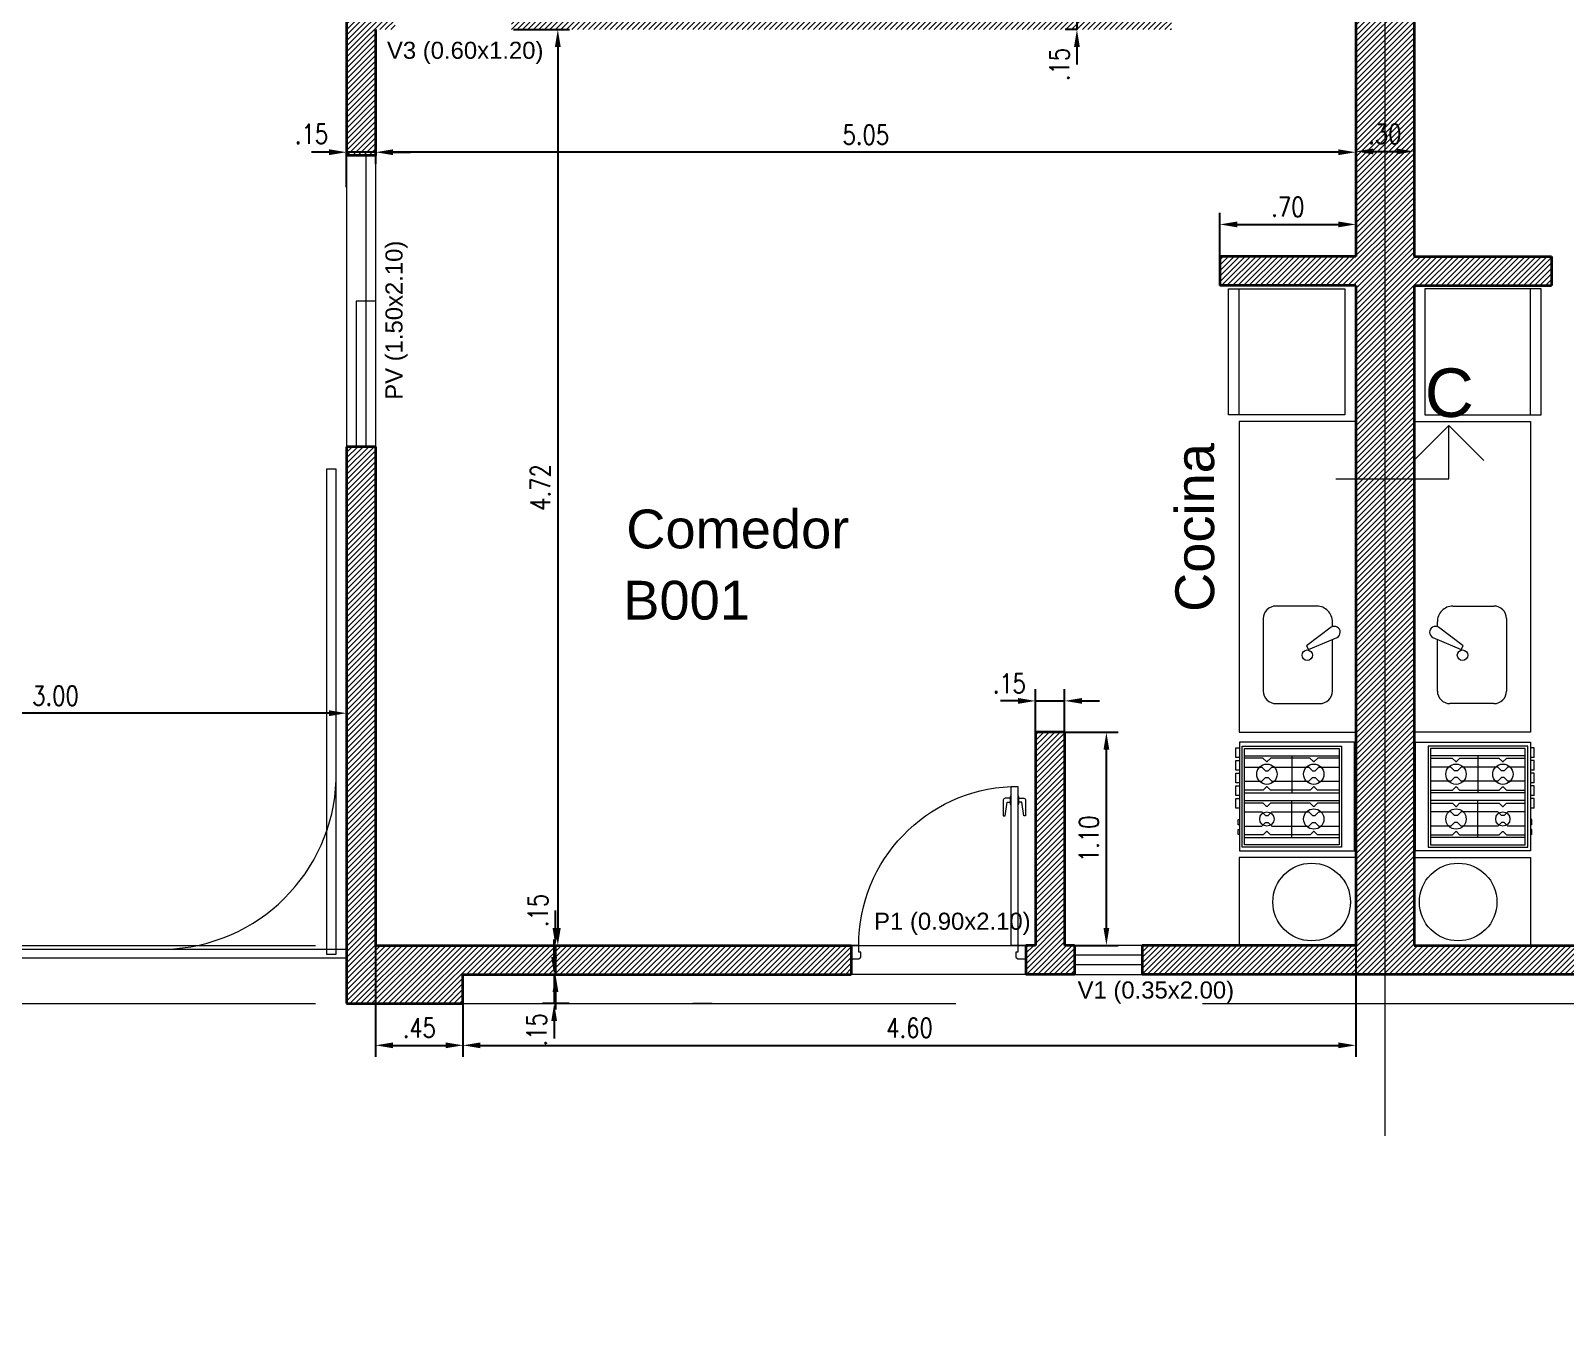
# Model space of a CAD drawing. Header units: millimetres. Extents: x 2761 to 2943, y 1816 to 1962.
# Drawn here: x 2774.27 to 2782.18, y 1930.8 to 1937.53 of the extents above; entities that cross this region are included whole.
import ezdxf

# ---------------------------------------------------------------- set-up
doc = ezdxf.new("R2010")
doc.units = ezdxf.units.MM
doc.linetypes.add('DASHDOT', pattern=[25.4, 12.7, -6.35, 0, -6.35])
doc.linetypes.add('DASHED', pattern=[19.05, 12.7, -6.35])
doc.layers.get('Defpoints').update_dxf_attribs({"lineweight": 5})
for name, color, linetype, lineweight in [('Aberturas', 1, 'Continuous', 18), ('Artefacctos', 3, 'Continuous', 20), ('Cotas', 1, 'Continuous', 15), ('Detalles', 3, 'Continuous', 15), ('Ejes', 3, 'DASHDOT', 13), ('Muros', 6, 'Continuous', 50), ('Proyecciones', 1, 'DASHED', 0), ('Rayado', 7, 'Continuous', 15), ('Textos', 3, 'Continuous', 9)]:
    doc.layers.add(name, color=color, linetype=linetype, lineweight=lineweight)
doc.styles.add('cotas', font='romans.shx', dxfattribs={"width": 0.8})
doc.styles.get("Standard").update_dxf_attribs({"font": 'arial.ttf'})
doc.dimstyles.new('Esc 1-50', dxfattribs={"dimtxt": 0.1, "dimasz": 0.09, "dimexe": 0.06, "dimexo": 0, "dimgap": 0.04, "dimtad": 1, "dimzin": 4, "dimdsep": 46, "dimtxsty": 'cotas', "dimcen": 2.5, "dimclrd": 7, "dimclre": 7, "dimclrt": 256, "dimaunit": 1, "dimadec": 0, "dimazin": 0, "dimtfac": 1, "dimtmove": 1, "dimatfit": 3, "dimfxl": 1, "dimarcsym": 0})

# ---------------------------------------------------------------- blocks, each defined once
blk = doc.blocks.new('*D181')
at = {"layer": 'Cotas', "color": 7, "lineweight": -2}
for p, q in [((2781.1, 1937.5264), (2781.1, 1936.8462)), ((2776.05, 1937.0599), (2776.05, 1936.8462)), ((2781.01, 1936.9062), (2776.14, 1936.9062))]:
    blk.add_line(p, q, dxfattribs=at)
at = {"layer": 'Cotas', "color": 7}
for points in [[(2776.14, 1936.9212), (2776.14, 1936.8912), (2776.05, 1936.9062)], [(2781.01, 1936.9212), (2781.01, 1936.8912), (2781.1, 1936.9062)]]:
    blk.add_solid(points, dxfattribs=at)
at = {"layer": 'Defpoints', "color": 0}
for p in [(2781.1, 1937.5264), (2776.05, 1937.0599), (2776.05, 1936.9062)]:
    blk.add_point(p, dxfattribs=at)
at = {"layer": 'Cotas', "insert": (2778.575, 1936.9962), "char_height": 0.1, "attachment_point": 5, "style": 'cotas'}
blk.add_mtext('5.05', dxfattribs=at)
blk = doc.blocks.new('*D182')
at = {"layer": 'Cotas', "color": 7, "lineweight": -2}
for p, q in [((2776.7604, 1937.5386), (2777.0485, 1937.5386)), ((2776.9885, 1937.4486), (2776.9885, 1932.9086)), ((2776.05, 1932.8186), (2777.0485, 1932.8186))]:
    blk.add_line(p, q, dxfattribs=at)
at = {"layer": 'Cotas', "color": 7}
for points in [[(2776.9735, 1937.4486), (2777.0035, 1937.4486), (2776.9885, 1937.5386)], [(2776.9735, 1932.9086), (2777.0035, 1932.9086), (2776.9885, 1932.8186)]]:
    blk.add_solid(points, dxfattribs=at)
at = {"layer": 'Defpoints', "color": 0}
for p in [(2776.7604, 1937.5386), (2776.05, 1932.8186), (2776.9885, 1932.8186)]:
    blk.add_point(p, dxfattribs=at)
at = {"layer": 'Cotas', "insert": (2776.8985, 1935.1786), "char_height": 0.1, "attachment_point": 5, "rotation": 90, "style": 'cotas'}
blk.add_mtext('4.72', dxfattribs=at)
blk = doc.blocks.new('P82i')
at = {"color": 0, "linetype": 'ByBlock'}
for points in [[(0.0761, 0.89), (0.0411, 0.89), (0.0411, 0.07), (0.0761, 0.07)], [(0, 0.07), (0.0411, 0.07), (0.0411, 0.035), (0.0511, 0.035), (0.0511, 0.01), (0.0411, 0), (0, 0)], [(0.9, 0), (0.8611, 0), (0.8511, 0.01), (0.8511, 0.035), (0.8611, 0.035), (0.8611, 0.07), (0.9, 0.07)]]:
    blk.add_lwpolyline(points, close=True, dxfattribs=at)
for points in [[(0.0361, 0.8282), (0.0111, 0.8282, 0.414214), (0.0011, 0.8182), (0.0011, 0.7382), (0.0111, 0.7382), (0.0211, 0.8082), (0.0361, 0.8082)], [(0.0811, 0.8282), (0.1061, 0.8282, -0.414214), (0.1161, 0.8182), (0.1161, 0.7382), (0.1061, 0.7382), (0.0961, 0.8082), (0.0811, 0.8082)]]:
    blk.add_lwpolyline(points, format="xyb", dxfattribs=at)
for points in [[(0.0411, 0.7982), (0.0361, 0.7982), (0.0361, 0.8382), (0.0411, 0.8382)], [(0.0761, 0.8382), (0.0811, 0.8382), (0.0811, 0.7982), (0.0761, 0.7982)]]:
    blk.add_lwpolyline(points, dxfattribs=at)
blk.add_arc((0.0411, 0.07), 0.82, 360, 87.55371, dxfattribs=at)
blk = doc.blocks.new('*D235')
at = {"layer": 'Cotas', "color": 7, "lineweight": -2}
for p, q in [((2780.4, 1936.3686), (2780.4, 1936.5941)), ((2781.1, 1936.3686), (2781.1, 1936.5941)), ((2780.49, 1936.5341), (2781.01, 1936.5341))]:
    blk.add_line(p, q, dxfattribs=at)
at = {"layer": 'Cotas', "color": 7}
for points in [[(2780.49, 1936.5491), (2780.49, 1936.5191), (2780.4, 1936.5341)], [(2781.01, 1936.5491), (2781.01, 1936.5191), (2781.1, 1936.5341)]]:
    blk.add_solid(points, dxfattribs=at)
at = {"layer": 'Defpoints', "color": 0}
for p in [(2781.1, 1936.5341), (2780.4, 1936.3686), (2781.1, 1936.3686)]:
    blk.add_point(p, dxfattribs=at)
at = {"layer": 'Cotas', "lineweight": 20, "insert": (2780.75, 1936.6241), "char_height": 0.1, "attachment_point": 5, "style": 'cotas'}
blk.add_mtext('.70', dxfattribs=at)
blk = doc.blocks.new('*D236')
at = {"layer": 'Cotas', "color": 7, "lineweight": -2}
for p, q in [((2776.05, 1932.8186), (2776.05, 1932.2435)), ((2776.5, 1932.5187), (2776.5, 1932.2435)), ((2776.14, 1932.3035), (2776.41, 1932.3035))]:
    blk.add_line(p, q, dxfattribs=at)
at = {"layer": 'Cotas', "color": 7}
for points in [[(2776.14, 1932.3185), (2776.14, 1932.2885), (2776.05, 1932.3035)], [(2776.41, 1932.3185), (2776.41, 1932.2885), (2776.5, 1932.3035)]]:
    blk.add_solid(points, dxfattribs=at)
at = {"layer": 'Defpoints', "color": 0}
for p in [(2776.05, 1932.8186), (2776.5, 1932.5187), (2776.5, 1932.3035)]:
    blk.add_point(p, dxfattribs=at)
at = {"layer": 'Cotas', "lineweight": 20, "insert": (2776.275, 1932.3935), "char_height": 0.1, "attachment_point": 5, "style": 'cotas'}
blk.add_mtext('.45', dxfattribs=at)
blk = doc.blocks.new('*D237')
at = {"layer": 'Cotas', "color": 7, "lineweight": -2}
for p, q in [((2781.1, 1932.8186), (2781.1, 1932.2435)), ((2776.5, 1932.5187), (2776.5, 1932.2435)), ((2776.59, 1932.3035), (2781.01, 1932.3035))]:
    blk.add_line(p, q, dxfattribs=at)
at = {"layer": 'Cotas', "color": 7}
for points in [[(2776.59, 1932.3185), (2776.59, 1932.2885), (2776.5, 1932.3035)], [(2781.01, 1932.3185), (2781.01, 1932.2885), (2781.1, 1932.3035)]]:
    blk.add_solid(points, dxfattribs=at)
at = {"layer": 'Defpoints', "color": 0}
for p in [(2781.1, 1932.8186), (2776.5, 1932.5187), (2781.1, 1932.3035)]:
    blk.add_point(p, dxfattribs=at)
at = {"layer": 'Cotas', "lineweight": 20, "insert": (2778.8, 1932.3935), "char_height": 0.1, "attachment_point": 5, "style": 'cotas'}
blk.add_mtext('4.60', dxfattribs=at)
blk = doc.blocks.new('*D241')
at = {"layer": 'Cotas', "color": 7, "lineweight": -2}
for p, q in [((2772.9, 1933.7871), (2772.9, 1934.0753)), ((2775.9, 1933.7871), (2775.9, 1934.0753)), ((2775.81, 1934.0153), (2772.99, 1934.0153))]:
    blk.add_line(p, q, dxfattribs=at)
at = {"layer": 'Cotas', "color": 7}
for points in [[(2772.99, 1934.0303), (2772.99, 1934.0003), (2772.9, 1934.0153)], [(2775.81, 1934.0303), (2775.81, 1934.0003), (2775.9, 1934.0153)]]:
    blk.add_solid(points, dxfattribs=at)
at = {"layer": 'Defpoints', "color": 0}
for p in [(2772.9, 1934.0153), (2772.9, 1933.7871), (2775.9, 1933.7871)]:
    blk.add_point(p, dxfattribs=at)
at = {"layer": 'Cotas', "lineweight": 20, "insert": (2774.4, 1934.1053), "char_height": 0.1, "attachment_point": 5, "style": 'cotas'}
blk.add_mtext('3.00', dxfattribs=at)
blk = doc.blocks.new('*D246')
at = {"layer": 'Defpoints', "color": 0}
for p in [(2779.6, 1933.9168), (2779.8151, 1933.9168), (2779.6, 1932.8186)]:
    blk.add_point(p, dxfattribs=at)
at = {"layer": 'Proyecciones', "color": 7, "lineweight": -2}
for p, q in [((2779.6, 1933.9168), (2779.8751, 1933.9168)), ((2779.8151, 1932.9086), (2779.8151, 1933.8268)), ((2779.6, 1932.8186), (2779.8751, 1932.8186))]:
    blk.add_line(p, q, dxfattribs=at)
at = {"layer": 'Proyecciones', "color": 7}
for points in [[(2779.8001, 1933.8268), (2779.8301, 1933.8268), (2779.8151, 1933.9168)], [(2779.8001, 1932.9086), (2779.8301, 1932.9086), (2779.8151, 1932.8186)]]:
    blk.add_solid(points, dxfattribs=at)
at = {"layer": 'Proyecciones', "lineweight": 20, "insert": (2779.7251, 1933.3677), "char_height": 0.1, "attachment_point": 5, "rotation": 90, "style": 'cotas'}
blk.add_mtext('1.10', dxfattribs=at)
blk = doc.blocks.new('*D247')
at = {"layer": 'Defpoints', "color": 0}
for p in [(2779.6, 1934.0785), (2779.45, 1933.9168), (2779.6, 1933.9168)]:
    blk.add_point(p, dxfattribs=at)
at = {"layer": 'Proyecciones', "color": 7, "lineweight": -2}
for p, q in [((2779.45, 1933.9168), (2779.45, 1934.1385)), ((2779.6, 1933.9168), (2779.6, 1934.1385)), ((2779.36, 1934.0785), (2779.27, 1934.0785)), ((2779.45, 1934.0785), (2779.6, 1934.0785)), ((2779.69, 1934.0785), (2779.78, 1934.0785))]:
    blk.add_line(p, q, dxfattribs=at)
at = {"layer": 'Proyecciones', "color": 7}
for points in [[(2779.36, 1934.0935), (2779.36, 1934.0635), (2779.45, 1934.0785)], [(2779.69, 1934.0935), (2779.69, 1934.0635), (2779.6, 1934.0785)]]:
    blk.add_solid(points, dxfattribs=at)
at = {"layer": 'Proyecciones', "lineweight": 20, "insert": (2779.315, 1934.1685), "char_height": 0.1, "attachment_point": 5, "style": 'cotas'}
blk.add_mtext('.15', dxfattribs=at)
blk = doc.blocks.new('*D173')
at = {"layer": 'Cotas', "color": 7, "lineweight": -2}
for p, q in [((2776.05, 1937.0599), (2776.05, 1936.8462)), ((2775.81, 1936.9062), (2775.72, 1936.9062)), ((2775.9, 1936.7264), (2775.9, 1936.9662)), ((2776.05, 1936.9062), (2775.9, 1936.9062)), ((2776.14, 1936.9062), (2776.23, 1936.9062))]:
    blk.add_line(p, q, dxfattribs=at)
at = {"layer": 'Cotas', "color": 7}
for points in [[(2775.81, 1936.9212), (2775.81, 1936.8912), (2775.9, 1936.9062)], [(2776.14, 1936.9212), (2776.14, 1936.8912), (2776.05, 1936.9062)]]:
    blk.add_solid(points, dxfattribs=at)
at = {"layer": 'Defpoints', "color": 0}
for p in [(2776.05, 1937.0599), (2775.9, 1936.9062), (2775.9, 1936.7264)]:
    blk.add_point(p, dxfattribs=at)
at = {"layer": 'Cotas', "lineweight": 20, "insert": (2775.72, 1937.0002), "char_height": 0.1, "attachment_point": 5, "style": 'cotas'}
blk.add_mtext('.15', dxfattribs=at)
blk = doc.blocks.new('*D248')
at = {"layer": 'Cotas', "color": 7, "lineweight": -2}
for p, q in [((2776.9765, 1932.9086), (2776.9765, 1932.9986)), ((2776.05, 1932.8186), (2777.0365, 1932.8186)), ((2776.9765, 1932.8186), (2776.9765, 1932.6686)), ((2777.1285, 1932.6686), (2776.9165, 1932.6686)), ((2776.9765, 1932.5786), (2776.9765, 1932.4886))]:
    blk.add_line(p, q, dxfattribs=at)
at = {"layer": 'Cotas', "color": 7}
for points in [[(2776.9615, 1932.9086), (2776.9915, 1932.9086), (2776.9765, 1932.8186)], [(2776.9615, 1932.5786), (2776.9915, 1932.5786), (2776.9765, 1932.6686)]]:
    blk.add_solid(points, dxfattribs=at)
at = {"layer": 'Defpoints', "color": 0}
for p in [(2776.05, 1932.8186), (2776.9765, 1932.6686), (2777.1285, 1932.6686)]:
    blk.add_point(p, dxfattribs=at)
at = {"layer": 'Cotas', "lineweight": 20, "insert": (2776.8865, 1932.9986), "char_height": 0.1, "attachment_point": 5, "rotation": 90, "style": 'cotas'}
blk.add_mtext('.15', dxfattribs=at)
blk = doc.blocks.new('*D249')
at = {"layer": 'Cotas', "color": 7, "lineweight": -2}
for p, q in [((2776.9697, 1932.7586), (2776.9697, 1932.8486)), ((2777.1285, 1932.6686), (2776.9097, 1932.6686)), ((2776.9697, 1932.6686), (2776.9697, 1932.5187)), ((2777.0474, 1932.5187), (2776.9097, 1932.5187)), ((2776.9697, 1932.4287), (2776.9697, 1932.3387))]:
    blk.add_line(p, q, dxfattribs=at)
at = {"layer": 'Cotas', "color": 7}
for points in [[(2776.9547, 1932.7586), (2776.9847, 1932.7586), (2776.9697, 1932.6686)], [(2776.9547, 1932.4287), (2776.9847, 1932.4287), (2776.9697, 1932.5187)]]:
    blk.add_solid(points, dxfattribs=at)
at = {"layer": 'Defpoints', "color": 0}
for p in [(2777.1285, 1932.6686), (2776.9697, 1932.5187), (2777.0474, 1932.5187)]:
    blk.add_point(p, dxfattribs=at)
at = {"layer": 'Cotas', "lineweight": 20, "insert": (2776.8797, 1932.3837), "char_height": 0.1, "attachment_point": 5, "rotation": 90, "style": 'cotas'}
blk.add_mtext('.15', dxfattribs=at)
blk = doc.blocks.new('*D250')
at = {"layer": 'Cotas', "color": 7, "lineweight": -2}
for p, q in [((2779.6632, 1937.7786), (2779.6632, 1937.8686)), ((2779.5201, 1937.6886), (2779.7232, 1937.6886)), ((2779.6632, 1937.6886), (2779.6632, 1937.5386)), ((2779.6668, 1937.5386), (2779.6032, 1937.5386)), ((2779.6632, 1937.4486), (2779.6632, 1937.3586))]:
    blk.add_line(p, q, dxfattribs=at)
at = {"layer": 'Cotas', "color": 7}
for points in [[(2779.6482, 1937.7786), (2779.6782, 1937.7786), (2779.6632, 1937.6886)], [(2779.6482, 1937.4486), (2779.6782, 1937.4486), (2779.6632, 1937.5386)]]:
    blk.add_solid(points, dxfattribs=at)
at = {"layer": 'Defpoints', "color": 0}
for p in [(2779.5201, 1937.6886), (2779.6632, 1937.5386), (2779.6668, 1937.5386)]:
    blk.add_point(p, dxfattribs=at)
at = {"layer": 'Cotas', "lineweight": 20, "insert": (2779.5732, 1937.3586), "char_height": 0.1, "attachment_point": 5, "rotation": 90, "style": 'cotas'}
blk.add_mtext('.15', dxfattribs=at)
blk = doc.blocks.new('*D254')
at = {"layer": 'Cotas', "color": 7, "lineweight": -2}
for p, q in [((2781.1, 1937.5264), (2781.1, 1936.8502)), ((2781.4, 1937.0054), (2781.4, 1936.8502)), ((2781.19, 1936.9102), (2781.31, 1936.9102))]:
    blk.add_line(p, q, dxfattribs=at)
at = {"layer": 'Cotas', "color": 7}
for points in [[(2781.19, 1936.9252), (2781.19, 1936.8952), (2781.1, 1936.9102)], [(2781.31, 1936.9252), (2781.31, 1936.8952), (2781.4, 1936.9102)]]:
    blk.add_solid(points, dxfattribs=at)
at = {"layer": 'Defpoints', "color": 0}
for p in [(2781.1, 1937.5264), (2781.4, 1937.0054), (2781.4, 1936.9102)]:
    blk.add_point(p, dxfattribs=at)
at = {"layer": 'Cotas', "lineweight": 20, "insert": (2781.25, 1937.0002), "char_height": 0.1, "attachment_point": 5, "style": 'cotas'}
blk.add_mtext('.30', dxfattribs=at)

msp = doc.modelspace()

# ---------------------------------------------------------------- hatches: boundary and pattern name
at = {"layer": 'Rayado', "lineweight": 20}
h = msp.add_hatch(dxfattribs=at)
h.set_pattern_fill('_USER', color=256, scale=0.02, angle=45, pattern_type=0)
h.set_pattern_definition([(45, (2646.102981, 1042.226315), (-0.01414213562, 0.01414213562), [])])
h.paths.add_polyline_path([(2781.25, 1943.9681), (2775.55, 1943.9681), (2775.55, 1943.8388), (2781.25, 1943.8388)])
h.paths.add_polyline_path([(2781.25, 1943.8388), (2775.55, 1943.8388), (2775.55, 1942.8886), (2775.7, 1942.8886), (2775.7, 1943.6886), (2779, 1943.6886), (2779, 1941.6886), (2780.25, 1941.6886), (2780.25, 1942.6386), (2780.1, 1942.6386), (2780.1, 1941.8386), (2779.15, 1941.8386), (2779.15, 1943.6886), (2781.1, 1943.6886), (2781.1, 1941.8386), (2781.05, 1941.8386), (2781.05, 1941.6886), (2781.1, 1941.6886), (2781.1, 1938.6265), (2781.25, 1938.6265)])
h.paths.add_polyline_path([(2780.15, 1940.8386), (2775.7, 1940.8386), (2775.7, 1941.4886), (2775.55, 1941.4886), (2775.55, 1940.6886), (2776.85, 1940.6886), (2776.85, 1939.8886), (2777, 1939.8886), (2777, 1940.6886), (2780.15, 1940.6886)])
h.paths.add_polyline_path([(2780.15, 1939.8386), (2780, 1939.8386), (2780, 1937.6886), (2777, 1937.6886), (2777, 1938.4886), (2776.85, 1938.4886), (2776.85, 1937.6886), (2776.75, 1937.6886), (2776.75, 1937.5386), (2780.15, 1937.5386)])
h.paths.add_polyline_path([(2776.05, 1937.5386), (2776.15, 1937.5386), (2776.15, 1937.6886), (2775.9, 1937.6886), (2775.9, 1936.8886), (2776.05, 1936.8886)])
h.paths.add_polyline_path([(2776.05, 1935.3886), (2775.9, 1935.3886), (2775.8999, 1932.5187), (2776.5, 1932.5187), (2776.5, 1932.6686), (2778.5004, 1932.6686), (2778.5004, 1932.8186), (2776.05, 1932.8186)])
h.paths.add_polyline_path([(2779.6, 1933.9168), (2779.45, 1933.9168), (2779.45, 1932.8186), (2779.4, 1932.8186), (2779.4, 1932.6686), (2779.65, 1932.6686), (2779.65, 1932.8186), (2779.6, 1932.8186)])
h.paths.add_polyline_path([(2781.25, 1935.2226), (2781.1, 1935.2226), (2781.1, 1932.8186), (2780, 1932.8186), (2780, 1932.6686), (2781.25, 1932.6686)])
h.paths.add_polyline_path([(2781.4, 1935.2226), (2781.25, 1935.2226), (2781.25, 1932.6686), (2782.393, 1932.6686), (2782.393, 1932.8186), (2781.4, 1932.8186)])
h.paths.add_polyline_path([(2782.1092, 1936.3686), (2781.4, 1936.3686), (2781.4, 1938.6265), (2781.25, 1938.6265), (2781.25, 1935.2226), (2781.4, 1935.2226), (2781.4, 1936.2186), (2782.1092, 1936.2186)])
h.paths.add_polyline_path([(2781.25, 1938.6265), (2781.1, 1938.6265), (2781.1, 1936.3686), (2780.4, 1936.3686), (2780.4, 1936.2186), (2781.1, 1936.2186), (2781.1, 1935.2226), (2781.25, 1935.2226)])
h.paths.add_polyline_path([(2781.4, 1941.6886), (2781.45, 1941.6886), (2781.45, 1941.8386), (2781.4, 1941.8386), (2781.4, 1943.6886), (2783.35, 1943.6886), (2783.35, 1941.8386), (2782.4, 1941.8386), (2782.4, 1942.6386), (2782.25, 1942.6386), (2782.25, 1941.6886), (2783.5, 1941.6886), (2783.5, 1943.6886), (2786.8, 1943.6886), (2786.8, 1942.8913), (2786.95, 1942.8913), (2786.95, 1943.8388), (2781.25, 1943.8388), (2781.25, 1938.6265), (2781.4, 1938.6265)])
h.paths.add_polyline_path([(2782.5, 1939.8386), (2782.35, 1939.8386), (2782.35, 1937.5386), (2785.7603, 1937.5386), (2785.7603, 1937.6886), (2785.6504, 1937.6886), (2785.65, 1937.6879), (2785.65, 1938.4729), (2785.5, 1938.4729), (2785.5, 1937.6886), (2782.5, 1937.6886)])
h.paths.add_polyline_path([(2786.95, 1941.3913), (2786.8, 1941.3913), (2786.8, 1940.8386), (2782.35, 1940.8386), (2782.35, 1940.6886), (2785.5, 1940.6886), (2785.5, 1939.9729), (2785.65, 1939.9729), (2785.65, 1940.6886), (2786.95, 1940.6886)])
h.paths.add_polyline_path([(2786.6, 1937.6886), (2786.3953, 1937.6886), (2786.3953, 1937.5386), (2786.45, 1937.5386), (2786.45, 1936.8926), (2786.6, 1936.8926)])
h.paths.add_polyline_path([(2786.6, 1935.3926), (2786.45, 1935.3926), (2786.45, 1932.8186), (2784.0427, 1932.8186), (2784.0427, 1932.5186), (2786.6, 1932.5186)])
h.paths.add_polyline_path([(2783.05, 1933.9168), (2782.9, 1933.9168), (2782.9, 1932.8186), (2782.693, 1932.8186), (2782.693, 1932.6686), (2783.143, 1932.6686), (2783.143, 1932.8186), (2783.05, 1932.8186)])
h.paths.add_polyline_path([(2789.3492, 1937.6886), (2789.1993, 1937.6886), (2789.1993, 1932.6686), (2789.3492, 1932.6686)])
h.paths.add_polyline_path([(2772.9, 1932.8188), (2772.75, 1932.8188), (2772.75, 1932.5188), (2772.9, 1932.5188)])
h.paths.add_polyline_path([(2772.9499, 1932.8188), (2772.9, 1932.8188), (2772.9, 1932.5188), (2772.9499, 1932.5188)])
h.paths.add_polyline_path([(2773.2, 1932.8188), (2772.9499, 1932.8188), (2772.9499, 1932.5188), (2773.2, 1932.5188)])

# ---------------------------------------------------------------- linework, layer by layer
at = {"layer": 'Aberturas'}
for p, q in [((2775.9, 1936.8886), (2775.9, 1935.3886)), ((2776, 1936.8886), (2776, 1935.3886)), ((2776.05, 1936.8886), (2776.05, 1936.1386)), ((2775.95, 1936.1386), (2775.95, 1935.3886)), ((2776.05, 1936.1386), (2775.95, 1936.1386)), ((2776.05, 1936.1386), (2776.05, 1935.3886)), ((2780, 1932.8186), (2779.65, 1932.8186)), ((2780, 1932.7686), (2779.65, 1932.7686)), ((2780, 1932.7186), (2779.65, 1932.7186)), ((2779.65, 1932.6686), (2780, 1932.6686))]:
    msp.add_line(p, q, dxfattribs=at)
for points in [[(2775.7966, 1932.7734), (2775.8466, 1932.7734), (2775.8466, 1935.2734), (2775.7966, 1935.2734)], [(2773.2, 1932.7988), (2775.8999, 1932.7988), (2775.8999, 1932.7534), (2773.2, 1932.7534)]]:
    msp.add_lwpolyline(points, close=True, dxfattribs=at)
msp.add_arc((2774.9428, 1933.7028), 0.9043, 271.4959, 357.95863, dxfattribs=at)
at = {"layer": 'Artefacctos', "lineweight": 20}
for p, q in [((2780.5, 1935.5524), (2780.5, 1936.2024)), ((2782, 1935.5524), (2782, 1936.2024)), ((2780.5, 1935.5186), (2780.5, 1933.9168)), ((2781.1, 1935.5186), (2780.5, 1935.5186)), ((2781.4, 1935.5186), (2782, 1935.5186)), ((2782, 1935.5186), (2782, 1933.9168)), ((2781.6003, 1934.5673), (2781.8119, 1934.5673)), ((2781.5204, 1934.4608), (2781.5204, 1934.4855)), ((2781.6538, 1934.3622), (2781.5263, 1934.458)), ((2781.8767, 1934.5025), (2781.8767, 1934.1294)), ((2781.4963, 1934.406), (2781.643, 1934.3435)), ((2781.5204, 1934.1294), (2781.5204, 1934.3957)), ((2781.643, 1934.3435), (2781.6538, 1934.3622)), ((2781.8119, 1934.0647), (2781.5852, 1934.0647)), ((2780.5, 1933.9168), (2781.1, 1933.9168)), ((2782, 1933.9168), (2781.4, 1933.9168)), ((2782.0188, 1933.837), (2781.9994, 1933.837)), ((2782.0188, 1933.787), (2782.0188, 1933.837)), ((2780.5265, 1933.7963), (2781.0148, 1933.7963)), ((2780.7707, 1933.7963), (2780.7707, 1933.6052)), ((2781.9734, 1933.7963), (2781.4852, 1933.7963)), ((2781.7293, 1933.7963), (2781.7293, 1933.6052)), ((2782.0188, 1933.787), (2781.9994, 1933.787)), ((2782.0188, 1933.7717), (2781.9994, 1933.7717)), ((2782.0188, 1933.7217), (2782.0188, 1933.7717)), ((2782.0188, 1933.7217), (2781.9994, 1933.7217)), ((2782.0188, 1933.7065), (2781.9994, 1933.7065)), ((2782.0188, 1933.6565), (2782.0188, 1933.7065)), ((2780.5265, 1933.6052), (2781.0148, 1933.6052)), ((2781.9734, 1933.6052), (2781.4852, 1933.6052)), ((2782.0188, 1933.6565), (2781.9994, 1933.6565)), ((2782.0188, 1933.6413), (2781.9994, 1933.6413)), ((2782.0188, 1933.5913), (2781.9994, 1933.5913)), ((2782.0188, 1933.5913), (2782.0188, 1933.6413)), ((2780.5265, 1933.5654), (2781.0148, 1933.5654)), ((2780.7707, 1933.3743), (2780.7707, 1933.5654)), ((2781.9734, 1933.5654), (2781.4852, 1933.5654)), ((2781.7293, 1933.3743), (2781.7293, 1933.5654)), ((2782.0188, 1933.5761), (2781.9994, 1933.5761)), ((2782.0188, 1933.5261), (2781.9994, 1933.5261)), ((2782.0188, 1933.5261), (2782.0188, 1933.5761)), ((2782.0065, 1933.4669), (2781.9994, 1933.4669)), ((2782.0065, 1933.4405), (2781.9994, 1933.4405)), ((2782.0065, 1933.4405), (2782.0065, 1933.4669)), ((2780.5265, 1933.3743), (2781.0148, 1933.3743)), ((2781.9734, 1933.3743), (2781.4852, 1933.3743)), ((2782.0065, 1933.4166), (2781.9994, 1933.4166)), ((2782.0065, 1933.3901), (2781.9994, 1933.3901)), ((2782.0065, 1933.3901), (2782.0065, 1933.4166)), ((2781.1, 1933.2716), (2780.5, 1933.2716)), ((2780.5, 1933.2716), (2780.5, 1932.8186)), ((2781.4, 1933.2716), (2782, 1933.2716)), ((2782, 1933.2716), (2782, 1932.8186))]:
    msp.add_line(p, q, dxfattribs=at)
for points in [[(2780.4443, 1936.2024), (2781.0443, 1936.2024), (2781.0443, 1935.5524), (2780.4443, 1935.5524)], [(2782.0556, 1936.2024), (2781.4556, 1936.2024), (2781.4556, 1935.5524), (2782.0556, 1935.5524)], [(2780.5005, 1933.3053), (2781.0926, 1933.3053), (2781.0926, 1933.8653), (2780.5005, 1933.8653)], [(2780.5141, 1933.3251), (2780.5141, 1933.8455), (2781.0272, 1933.8455), (2781.0272, 1933.3251)], [(2780.5265, 1933.3376), (2780.5265, 1933.8331), (2781.0148, 1933.8331), (2781.0148, 1933.3376)], [(2781.9994, 1933.3053), (2781.4074, 1933.3053), (2781.4074, 1933.8653), (2781.9994, 1933.8653)], [(2781.9859, 1933.3251), (2781.9859, 1933.8455), (2781.4727, 1933.8455), (2781.4727, 1933.3251)], [(2781.9734, 1933.3376), (2781.9734, 1933.8331), (2781.4852, 1933.8331), (2781.4852, 1933.3376)]]:
    msp.add_lwpolyline(points, close=True, dxfattribs=at)
for points in [[(2780.9795, 1934.4608), (2780.9795, 1934.4855, 0.414412), (2780.8997, 1934.5673), (2780.6881, 1934.5673, 0.414214), (2780.6233, 1934.5025), (2780.6233, 1934.1294, 0.414214), (2780.6881, 1934.0647), (2780.9148, 1934.0647, 0.414214), (2780.9795, 1934.1294), (2780.9795, 1934.3957)], [(2781.0148, 1933.783), (2780.9038, 1933.783, 0.199), (2780.9021, 1933.7823), (2780.8853, 1933.7655, -0.414411), (2780.8818, 1933.7655), (2780.865, 1933.7823, 0.199), (2780.8632, 1933.783), (2780.6623, 1933.783, 0.199), (2780.6606, 1933.7823), (2780.6438, 1933.7655, -0.414411), (2780.6403, 1933.7655), (2780.6235, 1933.7823, 0.199), (2780.6217, 1933.783), (2780.5265, 1933.783)], [(2781.4852, 1933.783), (2781.5961, 1933.783, -0.199), (2781.5979, 1933.7823), (2781.6147, 1933.7655, 0.414411), (2781.6182, 1933.7655), (2781.635, 1933.7823, -0.199), (2781.6367, 1933.783), (2781.8376, 1933.783, -0.199), (2781.8394, 1933.7823), (2781.8562, 1933.7655, 0.414411), (2781.8597, 1933.7655), (2781.8765, 1933.7823, -0.199), (2781.8782, 1933.783), (2781.9734, 1933.783)], [(2781.0148, 1933.6185), (2780.9038, 1933.6185, -0.199), (2780.9021, 1933.6192), (2780.8853, 1933.636, 0.414411), (2780.8818, 1933.636), (2780.865, 1933.6192, -0.199), (2780.8632, 1933.6185), (2780.6623, 1933.6185, -0.199), (2780.6606, 1933.6192), (2780.6438, 1933.636, 0.414411), (2780.6403, 1933.636), (2780.6235, 1933.6192, -0.199), (2780.6217, 1933.6185), (2780.5265, 1933.6185)], [(2781.4852, 1933.6185), (2781.5961, 1933.6185, 0.199), (2781.5979, 1933.6192), (2781.6147, 1933.636, -0.414411), (2781.6182, 1933.636), (2781.635, 1933.6192, 0.199), (2781.6367, 1933.6185), (2781.8376, 1933.6185, 0.199), (2781.8394, 1933.6192), (2781.8562, 1933.636, -0.414411), (2781.8597, 1933.636), (2781.8765, 1933.6192, 0.199), (2781.8782, 1933.6185), (2781.9734, 1933.6185)], [(2781.0148, 1933.5521), (2780.9038, 1933.5521, 0.199), (2780.9021, 1933.5514), (2780.8853, 1933.5346, -0.414411), (2780.8818, 1933.5346), (2780.865, 1933.5514, 0.199), (2780.8632, 1933.5521), (2780.6623, 1933.5521, 0.199), (2780.6606, 1933.5514), (2780.6438, 1933.5346, -0.414411), (2780.6403, 1933.5346), (2780.6235, 1933.5514, 0.199), (2780.6217, 1933.5521), (2780.5265, 1933.5521)], [(2781.4852, 1933.5521), (2781.5961, 1933.5521, -0.199), (2781.5979, 1933.5514), (2781.6147, 1933.5346, 0.414411), (2781.6182, 1933.5346), (2781.635, 1933.5514, -0.199), (2781.6367, 1933.5521), (2781.8376, 1933.5521, -0.199), (2781.8394, 1933.5514), (2781.8562, 1933.5346, 0.414411), (2781.8597, 1933.5346), (2781.8765, 1933.5514, -0.199), (2781.8782, 1933.5521), (2781.9734, 1933.5521)], [(2781.0148, 1933.3876), (2780.9038, 1933.3876, -0.199), (2780.9021, 1933.3883), (2780.8853, 1933.4051, 0.414411), (2780.8818, 1933.4051), (2780.865, 1933.3883, -0.199), (2780.8632, 1933.3876), (2780.6623, 1933.3876, -0.199), (2780.6606, 1933.3883), (2780.6438, 1933.4051, 0.414411), (2780.6403, 1933.4051), (2780.6235, 1933.3883, -0.199), (2780.6217, 1933.3876), (2780.5265, 1933.3876)], [(2781.4852, 1933.3876), (2781.5961, 1933.3876, 0.199), (2781.5979, 1933.3883), (2781.6147, 1933.4051, -0.414411), (2781.6182, 1933.4051), (2781.635, 1933.3883, 0.199), (2781.6367, 1933.3876), (2781.8376, 1933.3876, 0.199), (2781.8394, 1933.3883), (2781.8562, 1933.4051, -0.414411), (2781.8597, 1933.4051), (2781.8765, 1933.3883, 0.199), (2781.8782, 1933.3876), (2781.9734, 1933.3876)]]:
    msp.add_lwpolyline(points, format="xyb", dxfattribs=at)
msp.add_lwpolyline([(2780.8569, 1934.3435), (2781.0037, 1934.406, 1.03918), (2780.9737, 1934.458), (2780.8461, 1934.3622)], format="xyb", close=True, dxfattribs=at)
for points in [[(2780.5005, 1933.787), (2780.4812, 1933.787), (2780.4812, 1933.837), (2780.5005, 1933.837)], [(2780.5005, 1933.7217), (2780.4812, 1933.7217), (2780.4812, 1933.7717), (2780.5005, 1933.7717)], [(2780.5005, 1933.6565), (2780.4812, 1933.6565), (2780.4812, 1933.7065), (2780.5005, 1933.7065)], [(2780.5265, 1933.7373), (2780.6158, 1933.7373), (2780.635, 1933.7182), (2780.6491, 1933.7182), (2780.6682, 1933.7373), (2780.8573, 1933.7373), (2780.8765, 1933.7182), (2780.8906, 1933.7182), (2780.9097, 1933.7373), (2781.0148, 1933.7373)], [(2780.5265, 1933.6642), (2780.6158, 1933.6642), (2780.635, 1933.6833), (2780.6491, 1933.6833), (2780.6682, 1933.6642), (2780.8573, 1933.6642), (2780.8765, 1933.6833), (2780.8906, 1933.6833), (2780.9097, 1933.6642), (2781.0148, 1933.6642)], [(2781.9734, 1933.7373), (2781.8841, 1933.7373), (2781.865, 1933.7182), (2781.8509, 1933.7182), (2781.8317, 1933.7373), (2781.6426, 1933.7373), (2781.6235, 1933.7182), (2781.6094, 1933.7182), (2781.5902, 1933.7373), (2781.4852, 1933.7373)], [(2781.9734, 1933.6642), (2781.8841, 1933.6642), (2781.865, 1933.6833), (2781.8509, 1933.6833), (2781.8317, 1933.6642), (2781.6426, 1933.6642), (2781.6235, 1933.6833), (2781.6094, 1933.6833), (2781.5902, 1933.6642), (2781.4852, 1933.6642)], [(2780.5005, 1933.5913), (2780.4812, 1933.5913), (2780.4812, 1933.6413), (2780.5005, 1933.6413)], [(2780.5005, 1933.5261), (2780.4812, 1933.5261), (2780.4812, 1933.5761), (2780.5005, 1933.5761)], [(2780.5265, 1933.5064), (2780.6158, 1933.5064), (2780.635, 1933.4873), (2780.6491, 1933.4873), (2780.6682, 1933.5064), (2780.8573, 1933.5064), (2780.8765, 1933.4873), (2780.8906, 1933.4873), (2780.9097, 1933.5064), (2781.0148, 1933.5064)], [(2781.9734, 1933.5064), (2781.8841, 1933.5064), (2781.865, 1933.4873), (2781.8509, 1933.4873), (2781.8317, 1933.5064), (2781.6426, 1933.5064), (2781.6235, 1933.4873), (2781.6094, 1933.4873), (2781.5902, 1933.5064), (2781.4852, 1933.5064)], [(2780.5005, 1933.4405), (2780.4935, 1933.4405), (2780.4935, 1933.4669), (2780.5005, 1933.4669)], [(2780.5265, 1933.4333), (2780.6158, 1933.4333), (2780.635, 1933.4524), (2780.6491, 1933.4524), (2780.6682, 1933.4333), (2780.8573, 1933.4333), (2780.8765, 1933.4524), (2780.8906, 1933.4524), (2780.9097, 1933.4333), (2781.0148, 1933.4333)], [(2781.9734, 1933.4333), (2781.8841, 1933.4333), (2781.865, 1933.4524), (2781.8509, 1933.4524), (2781.8317, 1933.4333), (2781.6426, 1933.4333), (2781.6235, 1933.4524), (2781.6094, 1933.4524), (2781.5902, 1933.4333), (2781.4852, 1933.4333)], [(2780.5005, 1933.3901), (2780.4935, 1933.3901), (2780.4935, 1933.4166), (2780.5005, 1933.4166)]]:
    msp.add_lwpolyline(points, dxfattribs=at)
for centre, radius in [((2780.85, 1934.3141), 0.027), ((2781.65, 1934.3141), 0.027), ((2780.642, 1933.7008), 0.0525), ((2780.8835, 1933.7008), 0.0525), ((2781.6164, 1933.7008), 0.0525), ((2781.8579, 1933.7008), 0.0525), ((2780.642, 1933.4699), 0.0367), ((2780.8835, 1933.4699), 0.0525), ((2781.6164, 1933.4699), 0.0525), ((2781.8579, 1933.4699), 0.0367), ((2780.8725, 1933.0421), 0.2), ((2781.6275, 1933.0421), 0.2)]:
    msp.add_circle(centre, radius, dxfattribs=at)
for centre, radius, start, end in [((2781.6012, 1934.4865), 0.0808, 90.6941, 180.73301), ((2781.8119, 1934.5025), 0.0648, 0, 90), ((2781.5103, 1934.4326), 0.03, 57.79858, 242.20142), ((2781.5852, 1934.1294), 0.0648, 180, 270), ((2781.8119, 1934.1294), 0.0648, 270, 0)]:
    msp.add_arc(centre, radius, start, end, dxfattribs=at)
at = {"layer": 'Detalles', "color": 2, "lineweight": 20}
for p, q in [((2781.5799, 1935.4974), (2781.3992, 1935.3167)), ((2781.5799, 1935.2226), (2781.5799, 1935.4974)), ((2781.5799, 1935.4974), (2781.7606, 1935.3167)), ((2780.998, 1935.2226), (2781.5799, 1935.2226))]:
    msp.add_line(p, q, dxfattribs=at)
at = {"layer": 'Ejes'}
for p, q in [((2781.25, 1944.5378), (2781.25, 1921.4473)), ((2796.8335, 1932.519), (2771.8656, 1932.519))]:
    msp.add_line(p, q, dxfattribs=at)
at = {"layer": 'Muros', "lineweight": 35}
for p, q in [((2781.1, 1941.6886), (2781.1, 1936.3686)), ((2781.4, 1941.6886), (2781.4, 1936.3686)), ((2775.9, 1937.6886), (2775.9, 1936.8886)), ((2776.05, 1937.5386), (2776.05, 1936.8886)), ((2776.05, 1936.8886), (2775.9, 1936.8886)), ((2780.4, 1936.3686), (2780.4, 1936.2186)), ((2781.1, 1936.3686), (2780.4, 1936.3686)), ((2781.4, 1936.3686), (2782.1092, 1936.3686)), ((2782.1092, 1936.3686), (2782.1092, 1936.2186)), ((2780.4011, 1936.2186), (2780.4, 1936.2186)), ((2781.1, 1936.2186), (2780.4011, 1936.2186)), ((2781.1, 1936.2186), (2781.1, 1932.8186)), ((2781.4, 1936.2186), (2781.4, 1932.8186)), ((2781.4, 1936.2186), (2782.1092, 1936.2186)), ((2775.9, 1935.3886), (2775.8999, 1932.5187)), ((2776.05, 1935.3886), (2775.9, 1935.3886)), ((2776.05, 1935.3886), (2775.9, 1935.3886)), ((2776.05, 1935.3886), (2776.05, 1932.8186)), ((2779.45, 1933.9168), (2779.45, 1932.8186)), ((2779.6, 1933.9168), (2779.45, 1933.9168)), ((2779.6, 1933.9168), (2779.6, 1932.8186)), ((2776.05, 1932.8186), (2778.5004, 1932.8186)), ((2778.5004, 1932.8186), (2778.5004, 1932.6686)), ((2779.45, 1932.8186), (2779.4, 1932.8186)), ((2779.4, 1932.8186), (2779.4, 1932.6686)), ((2779.65, 1932.8186), (2779.6, 1932.8186)), ((2779.65, 1932.8186), (2779.65, 1932.6686)), ((2781.1, 1932.8186), (2780, 1932.8186)), ((2780, 1932.8186), (2780, 1932.6686)), ((2781.4, 1932.8186), (2782.393, 1932.8186)), ((2776.5, 1932.6686), (2778.5004, 1932.6686)), ((2779.65, 1932.6686), (2779.4, 1932.6686)), ((2782.393, 1932.6686), (2780, 1932.6686))]:
    msp.add_line(p, q, dxfattribs=at)
msp.add_lwpolyline([(2775.8999, 1932.5187), (2776.5, 1932.5187), (2776.5, 1932.6686)], dxfattribs=at)
at = {"layer": 'Proyecciones', "ltscale": 0.2}
for p, q in [((2773.2001, 1932.8188), (2775.8999, 1932.8177)), ((2778.5004, 1932.8186), (2779.4, 1932.8186)), ((2779.4, 1932.6686), (2778.5004, 1932.6686)), ((2773.2, 1932.5197), (2775.8999, 1932.5187)), ((2776.5, 1932.5187), (2784.0424, 1932.5186))]:
    msp.add_line(p, q, dxfattribs=at)

# ---------------------------------------------------------------- block references
at = {"layer": 'Aberturas', "xscale": -0.9995740560282804, "yscale": 0.9995740560282804, "zscale": 0.9995740560282804}
msp.add_blockref('P82i', (2779.4, 1932.7486), dxfattribs=at)

# ---------------------------------------------------------------- texts
at = {"layer": 'Textos', "lineweight": 20}
for s, p in [('V3 (0.60x1.20)', (2776.1083, 1937.3875)), ('P1 (0.90x2.10)', (2778.6184, 1932.8992)), ('V1 (0.35x2.00)', (2779.6668, 1932.5448))]:
    msp.add_text(s, height=0.087982, dxfattribs=at).set_placement(p)
msp.add_text('PV (1.50x2.10)', height=0.087982, rotation=90, dxfattribs=at).set_placement((2776.1883, 1935.6305))
at = {"layer": 'Textos', "color": 7, "lineweight": 20}
for s, height, p in [('C', 0.25, (2781.4557, 1935.5419)), ('Comedor', 0.2, (2777.3413, 1934.8645)), ('B001', 0.2, (2777.3259, 1934.4975))]:
    msp.add_text(s, height=height, dxfattribs=at).set_placement(p)
msp.add_text('Cocina', height=0.2, rotation=90, dxfattribs=at).set_placement((2780.3703, 1934.5372))

# ---------------------------------------------------------------- dimensions: what is measured, and where the dimension line sits
at = {"layer": 'Cotas', "lineweight": 20}
for base, p1, p2, angle, picture, middle in [((2779.6632, 1937.5386), (2779.5201, 1937.6886), (2779.6668, 1937.5386), 90, '*D250', (2779.6632, 1937.3586)), ((2775.9, 1936.9062), (2776.05, 1937.0599), (2775.9, 1936.7264), 180, '*D173', (2775.72, 1936.9102)), ((2776.9765, 1932.6686), (2776.05, 1932.8186), (2777.1285, 1932.6686), 90, '*D248', (2776.9765, 1932.9986)), ((2776.9697, 1932.5187), (2777.1285, 1932.6686), (2777.0474, 1932.5187), 90, '*D249', (2776.9697, 1932.3837))]:
    dim = msp.add_linear_dim(base=base, p1=p1, p2=p2, angle=angle, dimstyle='Esc 1-50', dxfattribs=at)
    dim.commit()
    dim.dimension.update_dxf_attribs({"geometry": picture, "text_midpoint": middle, "dimtype": 160})
at = {"layer": 'Cotas'}
for base, p1, p2, angle, picture, middle in [((2776.9885, 1932.8186), (2776.7604, 1937.5386), (2776.05, 1932.8186), 90, '*D182', (2776.8985, 1935.1786)), ((2776.05, 1936.9062), (2781.1, 1937.5264), (2776.05, 1937.0599), 180, '*D181', (2778.575, 1936.9962))]:
    dim = msp.add_linear_dim(base=base, p1=p1, p2=p2, angle=angle, dimstyle='Esc 1-50', dxfattribs=at)
    dim.commit()
    dim.dimension.update_dxf_attribs({"geometry": picture, "text_midpoint": middle})
at = {"layer": 'Cotas', "lineweight": 20}
dim = msp.add_linear_dim(base=(2781.4, 1936.9102), p1=(2781.1, 1937.5264), p2=(2781.4, 1937.0054), angle=180, dimstyle='Esc 1-50', dxfattribs=at)
dim.commit()
dim.dimension.update_dxf_attribs({"geometry": '*D254', "text_midpoint": (2781.25, 1937.0002)})
for base, p1, p2, picture, middle in [((2781.1, 1936.5341), (2780.4, 1936.3686), (2781.1, 1936.3686), '*D235', (2780.75, 1936.6241)), ((2772.9, 1934.0153), (2775.9, 1933.7871), (2772.9, 1933.7871), '*D241', (2774.4, 1934.1053)), ((2776.5, 1932.3035), (2776.05, 1932.8186), (2776.5, 1932.5187), '*D236', (2776.275, 1932.3935)), ((2781.1, 1932.3035), (2776.5, 1932.5187), (2781.1, 1932.8186), '*D237', (2778.8, 1932.3935))]:
    dim = msp.add_linear_dim(base=base, p1=p1, p2=p2, dimstyle='Esc 1-50', dxfattribs=at)
    dim.commit()
    dim.dimension.update_dxf_attribs({"geometry": picture, "text_midpoint": middle})
at = {"layer": 'Proyecciones', "lineweight": 20}
dim = msp.add_linear_dim(base=(2779.6, 1934.0785), p1=(2779.45, 1933.9168), p2=(2779.6, 1933.9168), dimstyle='Esc 1-50', dxfattribs=at)
dim.commit()
dim.dimension.update_dxf_attribs({"geometry": '*D247', "text_midpoint": (2779.315, 1934.0785), "dimtype": 160})
dim = msp.add_linear_dim(base=(2779.8151, 1933.9168), p1=(2779.6, 1932.8186), p2=(2779.6, 1933.9168), angle=90, dimstyle='Esc 1-50', dxfattribs=at)
dim.commit()
dim.dimension.update_dxf_attribs({"geometry": '*D246', "text_midpoint": (2779.7251, 1933.3677)})

doc.saveas('drawing.dxf')
